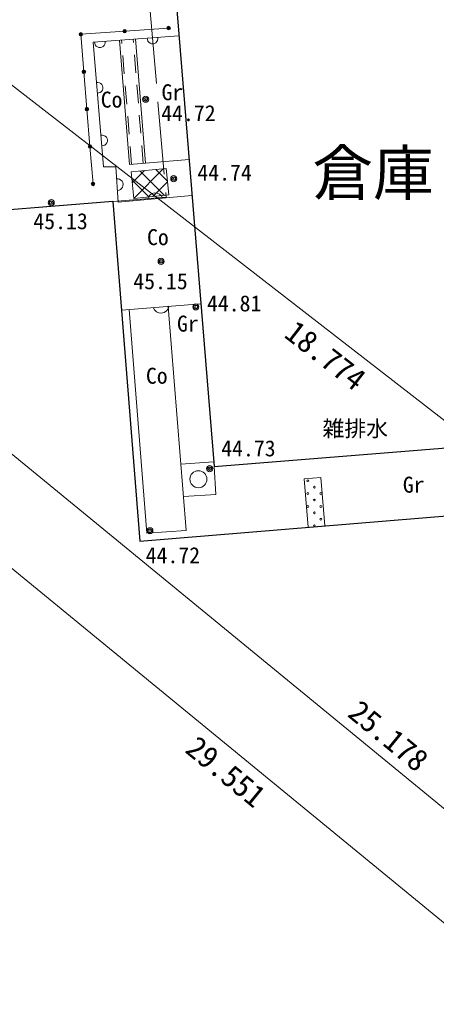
# Model space of a CAD drawing. Units: millimetres, scale not verified. Extents: x -29071210 to -28860960, y -117775216 to -117329466.
# Drawn here: x -28923697 to -28915103, y -117529266 to -117508984 of the extents above; entities that cross this region are included whole.
import ezdxf
from ezdxf.enums import TextEntityAlignment as Align

# ---------------------------------------------------------------- set-up
doc = ezdxf.new("R2010")
doc.units = ezdxf.units.MM
doc.header["$LTSCALE"] = 250
doc.header["$PDMODE"] = 32
doc.header["$PDSIZE"] = 125
doc.linetypes.add('DASHED', pattern=[7.5, 6, -1.5])
doc.linetypes.add('USER4', pattern=[2.5, 1.5, -1])
for name, color, linetype, lineweight in [('S-SUV', 7, 'Continuous', 13), ('S-SUV-HTXT', 7, 'Continuous', 13), ('S-SUV-ROW', 7, 'Continuous', 15), ('S-SUV-SRVR', 3, 'Continuous', 13), ('S-SUV-STR', 1, 'Continuous', 25)]:
    doc.layers.add(name, color=color, linetype=linetype, lineweight=lineweight)
doc.styles.add('ＭＳ ゴシック', font='')
doc.styles.get('ＭＳ ゴシック').set_extended_font_data('MS Gothic')

# ---------------------------------------------------------------- blocks, each defined once
blk = doc.blocks.new('ﾌﾟﾛｯﾄﾏｰｸ-03_1')
at = {"color": 3, "linetype": 'Continuous', "lineweight": 25}
blk.add_circle((0, 0), 0.5, dxfattribs=at)
at = {"color": 3}
blk.add_point((0, 0), dxfattribs=at)

msp = doc.modelspace()

# ---------------------------------------------------------------- hatches: boundary and pattern name
at = {"layer": 'S-SUV'}
h = msp.add_hatch(dxfattribs=at)
h.set_pattern_fill('USER', color=256, style=0, pattern_type=2)
h.set_pattern_definition([(45.01, (-28920994.8, -117512319.4), (-176.8, 176.75), []), (315.01, (-28920994.8, -117512319.4), (176.75, 176.8), [])])
h.paths.add_polyline_path([(-28920676.9, -117512047.6), (-28920621.7, -117512595.3), (-28921340.8, -117512667.7), (-28921396, -117512120)])

# ---------------------------------------------------------------- linework, layer by layer
at = {"layer": 'S-SUV', "linetype": 'DASHED'}
for p, q in [((-28921959.5, -117497596.7), (-28920676.7, -117512638.7)), ((-28920676.7, -117512638.7), (-28921773, -117512728))]:
    msp.add_line(p, q, dxfattribs=at)
at = {"layer": 'S-SUV'}
for p, q in [((-28921530.4, -117509220.8), (-28922435.3, -117509285.9)), ((-28920625.5, -117509155.8), (-28921530.4, -117509220.8)), ((-28922435.3, -117509285.9), (-28922372.4, -117510056.1)), ((-28922184, -117509444.3), (-28920411.6, -117509316.9)), ((-28922184, -117509444.3), (-28921964.7, -117512015.9)), ((-28921640.2, -117509405.2), (-28921431.9, -117511970.7)), ((-28921098.1, -117511942.7), (-28921306.1, -117509381.2)), ((-28922372.4, -117510056.1), (-28922309.6, -117510826.4)), ((-28922309.6, -117510826.4), (-28922246.7, -117511596.6)), ((-28922246.7, -117511596.6), (-28922183.9, -117512366.9)), ((-28920202.8, -117511867.4), (-28921431.9, -117511970.7)), ((-28921964.7, -117512015.9), (-28921715.9, -117512017.8)), ((-28921715.9, -117512017.8), (-28921661.8, -117512743.8)), ((-28921773, -117512728), (-28921663.6, -117512719.8)), ((-28921661.8, -117512743.8), (-28920142.4, -117512605.1)), ((-28921596, -117514968.8), (-28919960.6, -117514835)), ((-28920265.9, -117519503.7), (-28920630.9, -117514889.8)), ((-28921074.9, -117519563.8), (-28921439.4, -117514956)), ((-28920373.9, -117518138.8), (-28919695.5, -117518092.7)), ((-28919650, -117518762.6), (-28919686, -117518190.6)), ((-28917830.8, -117518443.4), (-28917482, -117518414.4)), ((-28917830.8, -117518443.4), (-28917748.1, -117519439.8)), ((-28917482, -117518414.4), (-28917399.3, -117519410.8)), ((-28920320.9, -117518808.2), (-28919650, -117518762.6)), ((-28920265.9, -117519503.7), (-28921074.9, -117519563.8))]:
    msp.add_line(p, q, dxfattribs=at)
at = {"layer": 'S-SUV', "linetype": 'USER4'}
for p, q in [((-28921387.1, -117511967.1), (-28921595.4, -117509401.6)), ((-28921147.8, -117511947.7), (-28921356.2, -117509382.2))]:
    msp.add_line(p, q, dxfattribs=at)
at = {"layer": 'S-SUV'}
msp.add_lwpolyline([(-28920676.9, -117512047.6), (-28921396, -117512120), (-28921340.8, -117512667.7), (-28920621.7, -117512595.3)], close=True, dxfattribs=at)
for centre, radius in [((-28922183.9, -117512366.9), 37.5), ((-28922183.9, -117512366.9), 25), ((-28922183.9, -117512366.9), 12.5), ((-28920011, -117518450.7), 175), ((-28917751.8, -117518480.3), 18.8), ((-28917619.2, -117518612.8), 18.8), ((-28917751.8, -117518745.4), 18.8), ((-28917486.6, -117518745.4), 18.8), ((-28917751.8, -117519010.6), 18.8), ((-28917619.2, -117518878), 18.8), ((-28917486.6, -117519010.6), 18.8), ((-28917619.2, -117519143.2), 18.8), ((-28917619.2, -117519408.3), 18.8), ((-28917486.6, -117519275.7), 18.8)]:
    msp.add_circle(centre, radius, dxfattribs=at)
for centre, radius, start, end in [((-28922435.3, -117509285.9), 37.5, 0, 180), ((-28922435.3, -117509285.9), 25, 0, 180), ((-28921530.4, -117509220.8), 37.5, 0, 180), ((-28921530.4, -117509220.8), 37.5, 180, 0), ((-28921530.4, -117509220.8), 25, 0, 180), ((-28921530.4, -117509220.8), 25, 180, 0), ((-28921530.4, -117509220.8), 12.5, 0, 180), ((-28921530.4, -117509220.8), 12.5, 180, 0), ((-28920625.5, -117509155.8), 37.5, 0, 180), ((-28920625.5, -117509155.8), 37.5, 180, 0), ((-28920625.5, -117509155.8), 25, 0, 180), ((-28920625.5, -117509155.8), 25, 180, 0), ((-28920625.5, -117509155.8), 12.5, 0, 180), ((-28920625.5, -117509155.8), 12.5, 180, 0), ((-28922435.3, -117509285.9), 37.5, 180, 0), ((-28922435.3, -117509285.9), 25, 180, 0), ((-28922435.3, -117509285.9), 12.5, 0, 180), ((-28922435.3, -117509285.9), 12.5, 180, 0), ((-28922040.5, -117509449.1), 110, 176.26111, 11.96411), ((-28920953.9, -117509370.9), 110, 176.26111, 11.96411), ((-28922372.4, -117510056.1), 37.5, 0, 180), ((-28922372.4, -117510056.1), 37.5, 180, 0), ((-28922372.4, -117510056.1), 25, 0, 180), ((-28922372.4, -117510056.1), 25, 180, 0), ((-28922372.4, -117510056.1), 12.5, 0, 180), ((-28922372.4, -117510056.1), 12.5, 180, 0), ((-28922088.5, -117510386.4), 110, 267.02276, 102.72575), ((-28922309.6, -117510826.4), 37.5, 0, 180), ((-28922309.6, -117510826.4), 37.5, 180, 0), ((-28922309.6, -117510826.4), 25, 0, 180), ((-28922309.6, -117510826.4), 25, 180, 0), ((-28922309.6, -117510826.4), 12.5, 0, 180), ((-28922309.6, -117510826.4), 12.5, 180, 0), ((-28921996, -117511471.9), 110, 267.02276, 102.72575), ((-28922246.7, -117511596.6), 37.5, 0, 180), ((-28922246.7, -117511596.6), 37.5, 180, 0), ((-28922246.7, -117511596.6), 25, 0, 180), ((-28922246.7, -117511596.6), 25, 180, 0), ((-28922246.7, -117511596.6), 12.5, 0, 180), ((-28922246.7, -117511596.6), 12.5, 180, 0), ((-28921685.2, -117512380.5), 121.4, 272.55714, 95.96741), ((-28920899.3, -117512704.9), 155.6, 16.56023, 173.86707), ((-28920782, -117514856.9), 170.2, 200.07744, 349.2783)]:
    msp.add_arc(centre, radius, start, end, dxfattribs=at)
at = {"layer": 'S-SUV-ROW'}
for p, q in [((-28909817.9, -117521210.3), (-28924421.9, -117509895.3)), ((-28907851.7, -117533407.1), (-28930475.1, -117514863.4)), ((-28925986.3, -117516187.6), (-28906745.4, -117531959.3))]:
    msp.add_line(p, q, dxfattribs=at)
at = {"layer": 'S-SUV-STR'}
for p, q in [((-28920588, -117507167.7), (-28919686, -117518190.6)), ((-28921773, -117512728), (-28960369, -117515872)), ((-28921773, -117512728), (-28921220, -117519728)), ((-28919686, -117518190.6), (-28912266, -117517592)), ((-28921220, -117519728), (-28913557, -117519092))]:
    msp.add_line(p, q, dxfattribs=at)

# ---------------------------------------------------------------- block references
at = {"layer": 'S-SUV-SRVR', "xscale": 75, "yscale": 75}
for p in [(-28921097.8, -117510623.4), (-28920518.5, -117512259.4), (-28923046, -117512754), (-28920780, -117513962), (-28920063.7, -117514900.2), (-28919778.2, -117518232.2), (-28921011, -117519511)]:
    msp.add_blockref('ﾌﾟﾛｯﾄﾏｰｸ-03_1', p, dxfattribs=at)

# ---------------------------------------------------------------- texts
at = {"layer": 'S-SUV-HTXT', "style": 'ＭＳ ゴシック'}
for s, height, p in [('Co', 329.9, (-28921800.5, -117510630.6)), ('Gr', 329.9, (-28920545.9, -117510478.7)), ('倉庫', 916.4, (-28916408.2, -117512140.3)), ('Co', 329.9, (-28920845.9, -117513464.3)), ('Gr', 329.9, (-28920227.3, -117515244.5)), ('Co', 329.9, (-28920868.7, -117516318.6)), ('雑排水', 329.9, (-28916775, -117517406.6)), ('Gr', 329.9, (-28915570.2, -117518562.5))]:
    msp.add_text(s, height=height, dxfattribs=at).set_placement(p, align=Align.MIDDLE_CENTER)
for s, rotation, p in [('18.774', 322.232, (-28917387.8, -117515898.6)), ('25.178', 320.659, (-28916088.5, -117523735.1)), ('29.551', 320.66, (-28919440.7, -117524473.6))]:
    msp.add_text(s, height=458.2, rotation=rotation, dxfattribs=at).set_placement(p, align=Align.MIDDLE_CENTER)
at = {"layer": 'S-SUV-SRVR', "style": 'ＭＳ ゴシック'}
for s, p in [('44.72', (-28920777.4, -117511173.4)), ('44.74', (-28920031.5, -117512396.5)), ('45.13', (-28923413.9, -117513398.5)), ('45.15', (-28921352.5, -117514635.7)), ('44.81', (-28919834.1, -117515091.9)), ('44.73', (-28919540.3, -117518078.3)), ('44.72', (-28921097.5, -117520278.6))]:
    msp.add_text(s, height=329.9, dxfattribs=at).set_placement(p, align=Align.BOTTOM_LEFT)

doc.saveas('drawing.dxf')
